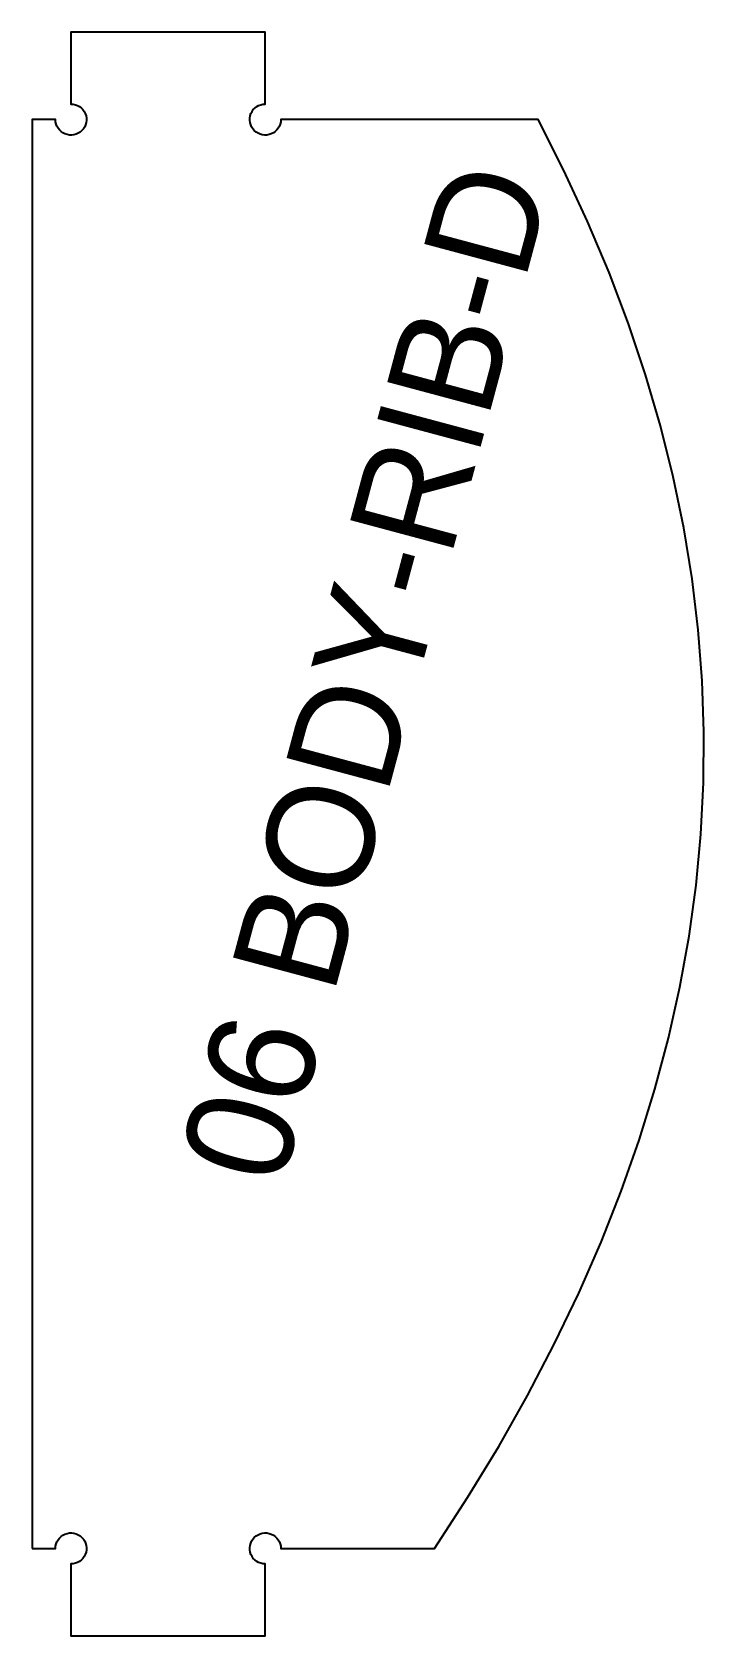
# Model space of a CAD drawing. Header units: millimetres. Extents: x 0 to 138, y 0 to 330.
import ezdxf
from ezdxf.enums import TextEntityAlignment as Align

# ---------------------------------------------------------------- set-up
doc = ezdxf.new("R2010")
doc.units = ezdxf.units.MM
doc.layers.add('CUT', color=1, linetype='Continuous')
doc.layers.add('ENGRAVE-LABEL', color=3, linetype='Continuous')

msp = doc.modelspace()

# ---------------------------------------------------------------- linework, layer by layer
at = {"layer": 'CUT'}
msp.add_lwpolyline([(0, 18), (4.8, 18, -2.414214), (8, 14.8), (8, 0), (48, 0), (48, 14.8, -2.414214), (51.2, 18), (82.79, 18), (89.64, 28.5), (96.03, 39), (101.98, 49.5), (107.47, 60), (112.52, 70.5), (117.11, 81), (121.26, 91.5), (124.95, 102), (128.19, 112.5), (130.98, 123), (133.32, 133.5), (135.21, 144), (136.65, 154.5), (137.64, 165), (138.17, 175.5), (138.26, 186), (137.9, 196.5), (137.08, 207), (135.82, 217.5), (134.1, 228), (131.93, 238.5), (129.31, 249), (126.25, 259.5), (122.73, 270), (118.76, 280.5), (114.33, 291), (109.46, 301.5), (104.14, 312), (51.2, 312, -2.414214), (48, 315.2), (48, 330), (8, 330), (8, 315.2, -2.414214), (4.8, 312), (0, 312)], format="xyb", close=True, dxfattribs=at)

# ---------------------------------------------------------------- texts
at = {"layer": 'ENGRAVE-LABEL'}
msp.add_text('06 BODY-RIB-D', height=22, rotation=75, dxfattribs=at).set_placement((68.5, 198.33), align=Align.MIDDLE_CENTER)

doc.saveas('drawing.dxf')
